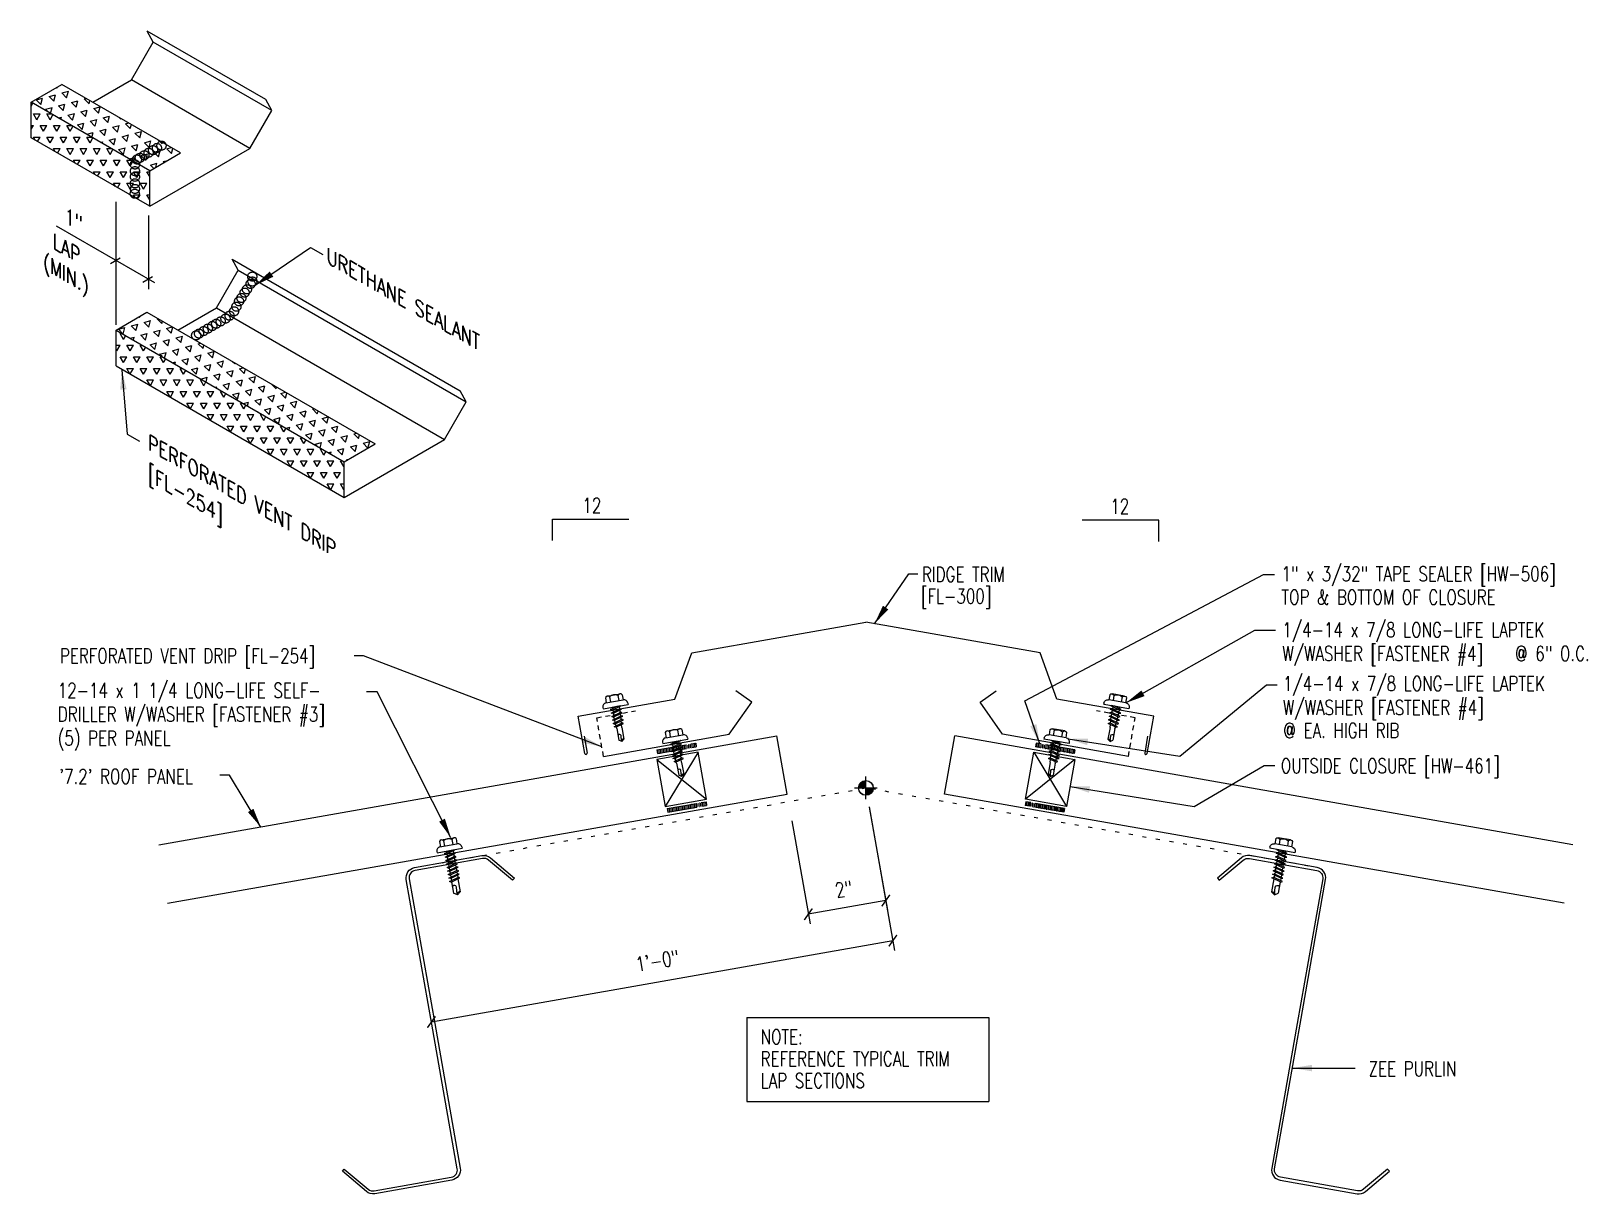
# Model space of a CAD drawing. Header units: inches. Extents: x 2 to 189, y 13 to 99.
# Drawn here: x 1.92 to 41.53, y 13.35 to 42.94 of the extents above; entities outside this region: 3.
import ezdxf
from ezdxf.enums import TextEntityAlignment as Align

# ---------------------------------------------------------------- set-up
doc = ezdxf.new("R2010")
doc.units = ezdxf.units.IN
doc.header["$MEASUREMENT"] = 0
for name, pattern in [('CENTER2', [1.125, 0.75, -0.125, 0.125, -0.125]), ('DOT', [0.25, 0, -0.25]), ('HIDDEN2', [0.1875, 0.125, -0.0625])]:
    doc.linetypes.add(name, pattern=pattern)
for name, color, linetype in [('ANNTEXT', 2, 'Continuous'), ('CLOSURE', 3, 'Continuous'), ('DIM', 2, 'Continuous'), ('FASTENER', 9, 'Continuous'), ('MARK', 1, 'Continuous'), ('PANEL', 11, 'Continuous'), ('PURLIN', 1, 'Continuous'), ('SEALANT', 253, 'CENTER2'), ('SECTION', 11, 'Continuous'), ('TAPE', 8, 'Continuous'), ('TEXT', 2, 'Continuous'), ('TRIM', 6, 'Continuous')]:
    doc.layers.add(name, color=color, linetype=linetype)
doc.styles.add('DIMTEXT', font='romans.shx', dxfattribs={"width": 0.75})
doc.styles.add('ROMANS', font='ROMANS.SHX', dxfattribs={"width": 0.75, "height": 0.5})
doc.styles.add('TEXT1', font='ROMANS.shx', dxfattribs={"width": 0.75, "height": 0.375})
doc.dimstyles.new('DETAIL', dxfattribs={"dimscale": 4, "dimtxt": 0.375, "dimasz": 0.0625, "dimexe": 0.0625, "dimexo": 0.125, "dimgap": 0.0625, "dimtad": 1, "dimdec": 4, "dimzin": 3, "dimdsep": 46, "dimlunit": 4, "dimtxsty": 'TEXT1', "dimblk": 'ARCHTICK', "dimcen": 0.0625, "dimclrd": 7, "dimclre": 7, "dimclrt": 2, "dimadec": 0, "dimazin": 0, "dimtfac": 0.59375, "dimtdec": 4, "dimtmove": 0, "dimatfit": 3, "dimfxl": 0, "dimfrac": 2, "dimtolj": 1, "dimtzin": 3, "dimarcsym": 0})
doc.dimstyles.new('DETAIL$7', dxfattribs={"dimscale": 4, "dimtxt": 0.375, "dimasz": 0.125, "dimexe": 0.0625, "dimexo": 0.125, "dimgap": 0.0625, "dimtad": 1, "dimdec": 4, "dimzin": 3, "dimdsep": 46, "dimlunit": 4, "dimtxsty": 'TEXT1', "dimblk": 'ARCHTICK', "dimcen": 0.0625, "dimclrd": 7, "dimclre": 7, "dimclrt": 2, "dimadec": 0, "dimazin": 0, "dimtfac": 0.59375, "dimtdec": 4, "dimtmove": 0, "dimatfit": 3, "dimfxl": 0, "dimfrac": 2, "dimtolj": 1, "dimtzin": 3, "dimarcsym": 0})
pattern_1 = [(60, (-35.15626, 10.9594), (-0.169945, 0.2943533), [0.169945, -0.169945]), (120, (-35.15626, 10.9594), (-0.3398899, 2e-10), [0.169945, -0.169945]), (0, (-35.24123, 11.10657), (0.169945, 0.2943533), [0.169945, -0.169945])]
pattern_2 = [(75, (-35.15626, 10.9594), (-0.2403385, 0.2403385), [0.169945, -0.169945]), (135, (-35.15626, 10.9594), (-0.3283084, -0.08797), [0.169945, -0.169945]), (15, (-35.27643, 11.07956), (0.08797, 0.3283084), [0.169945, -0.169945])]

# ---------------------------------------------------------------- blocks, each defined once
blk = doc.blocks.new('slopl1')
at = {"layer": 'MARK', "color": 6}
blk.add_lwpolyline([(0, 0), (0, 0.1368), (0.4871, 0.1368)], dxfattribs=at)
at = {"layer": 'MARK', "color": 2, "style": 'TEXT1', "width": 0.75}
blk.add_text('12', height=0.09375, dxfattribs=at).set_placement((0.1909, 0.1779))
blk.add_attdef('SLOPL1', text='', height=0.0938, dxfattribs=at).set_placement((-0.0549, 0.0243), align=Align.RIGHT)
blk = doc.blocks.new('slopr1')
at = {"layer": 'MARK', "color": 6}
blk.add_lwpolyline([(0, 0), (0, 0.1368), (-0.4871, 0.1368)], dxfattribs=at)
at = {"layer": 'MARK', "color": 2, "style": 'TEXT1', "width": 0.75}
blk.add_text('12', height=0.09375, dxfattribs=at).set_placement((-0.3095, 0.1779))
blk.add_attdef('SLOPR1', (0.0415, 0.0243), '', height=0.0938, dxfattribs=at)
blk = doc.blocks.new('wp')
at = {"layer": 'SECTION'}
for p, q in [((-0.096, 0), (0.096, 0)), ((0, -0.096), (0, 0.096))]:
    blk.add_line(p, q, dxfattribs=at)
at = {"layer": 'SECTION', "const_width": 0.0625}
for points in [[(0, 0.031, 0.414214), (-0.031, 0, 1)], [(0, -0.031, 0.414214), (0.031, 0, 1)]]:
    blk.add_lwpolyline(points, format="xyb", dxfattribs=at)
at = {"layer": 'SECTION'}
blk.add_circle((0, 0), 0.0625, dxfattribs=at)
blk = doc.blocks.new('_ArchTick')
at = {"color": 0, "linetype": 'ByBlock', "const_width": 0.15}
blk.add_lwpolyline([(-0.5, -0.5), (0.5, 0.5)], dxfattribs=at)
blk = doc.blocks.new('FD-F3')
at = {"layer": 'TEXT', "style": 'TEXT1', "width": 0.75}
for s, p in [('12-14 x 1 1/4 LONG-LIFE SELF-', (0.0047, -0.0408)), ('DRILLER W/WASHER [FASTENER #3]', (0.0047, -0.1926))]:
    blk.add_text(s, height=0.09375, dxfattribs=at).set_placement(p)
blk.add_attdef('(QUANTITY)', (0.0047, -0.3444), '', height=0.0938, dxfattribs=at)
blk = doc.blocks.new('fz5')
at = {"layer": 'FASTENER'}
for p, q in [((-0.326, 0.071), (-0.326, 0.037)), ((-0.326, 0.037), (0.322, 0.037)), ((-0.226, 0.171), (0.214, 0.171)), ((-0.217, 0.305), (-0.217, 0.171)), ((-0.163, 0.337), (0.159, 0.337)), ((-0.141, -0.014), (0.037, 0.037)), ((-0.108, 0.305), (-0.108, 0.171)), ((-0.105, -0.034), (0.137, 0.035)), ((-0.088, 0.037), (-0.088, 0.001)), ((-0.088, 0.037), (0.085, 0.037)), ((0.085, 0.037), (0.134, 0.037)), ((0.085, 0.02), (0.085, -0.041)), ((0.105, 0.305), (0.105, 0.171)), ((0.137, 0.035), (0.134, 0.037)), ((0.214, 0.305), (0.214, 0.171)), ((0.322, 0.071), (0.322, 0.037)), ((-0.105, -0.034), (-0.141, -0.014)), ((-0.141, -0.105), (0.102, -0.036)), ((-0.105, -0.125), (-0.141, -0.105)), ((-0.141, -0.196), (0.102, -0.127)), ((-0.105, -0.216), (-0.141, -0.196)), ((-0.141, -0.287), (0.102, -0.217)), ((-0.105, -0.307), (-0.141, -0.287)), ((-0.141, -0.378), (0.102, -0.308)), ((-0.105, -0.398), (-0.141, -0.378)), ((-0.105, -0.125), (0.137, -0.056)), ((-0.105, -0.216), (0.137, -0.147)), ((-0.105, -0.307), (0.137, -0.238)), ((-0.105, -0.398), (0.137, -0.328)), ((-0.088, -0.029), (-0.088, -0.09)), ((-0.088, -0.12), (-0.088, -0.181)), ((-0.084, -0.27), (-0.088, -0.211)), ((-0.078, -0.36), (-0.082, -0.3)), ((-0.071, -0.449), (-0.075, -0.389)), ((0.071, -0.408), (0.075, -0.346)), ((0.077, -0.315), (0.082, -0.253)), ((0.084, -0.223), (0.085, -0.211)), ((0.085, -0.071), (0.085, -0.131)), ((0.085, -0.162), (0.085, -0.211)), ((0.137, -0.056), (0.102, -0.036)), ((0.137, -0.147), (0.102, -0.127)), ((0.137, -0.238), (0.102, -0.217)), ((0.137, -0.328), (0.102, -0.308)), ((-0.122, -0.463), (0.089, -0.403)), ((-0.086, -0.483), (-0.122, -0.463)), ((-0.086, -0.483), (0.124, -0.423)), ((-0.066, -0.516), (-0.069, -0.478)), ((-0.066, -0.516), (-0.066, -0.82)), ((-0.003, -0.854), (0.009, -0.714)), ((0.063, -0.515), (0.068, -0.439)), ((0.063, -0.516), (0.063, -0.82)), ((0.124, -0.423), (0.089, -0.403)), ((-0.002, -0.866), (-0.066, -0.82)), ((-0.002, -0.866), (0.063, -0.82))]:
    blk.add_line(p, q, dxfattribs=at)
for centre, radius, start, end in [((-0.226, 0.071), 0.1, 90, 180), ((-0.163, 0.274), 0.0628, 29.8754, 150.1246), ((-0.002, 0.141), 0.196, 56.9974, 123.0026), ((0.159, 0.274), 0.0628, 29.8754, 150.1246), ((0.222, 0.071), 0.1, 0, 90), ((-0.036, -0.723), 0.0461, 11.1445, 130.906), ((0.073, -0.516), 0.01, 175.9484, 180), ((0.039, -0.855), 0.0422, 55.4585, 194.8454)]:
    blk.add_arc(centre, radius, start, end, dxfattribs=at)
blk = doc.blocks.new('A$C6938402A')
at = {"layer": 'TAPE'}
h = blk.add_hatch(dxfattribs=at)
h.set_pattern_fill('DOTS', color=256, scale=0.35, angle=270, style=0)
h.set_pattern_definition([(270, (-22.332364, -26.379487), (0.021875, -0.0109375), [0, -0.021875])])
h.paths.add_polyline_path([(-0.563, -0.04), (-0.547, -0.132), (0.438, 0.041), (0.422, 0.134)])
at = {"layer": 'SEALANT'}
for p, q in [((-0.563, -0.04), (0.422, 0.134)), ((-0.547, -0.132), (0.438, 0.041)), ((0.422, 0.134), (0.438, 0.041)), ((-0.563, -0.04), (-0.547, -0.132))]:
    blk.add_line(p, q, dxfattribs=at)
blk = doc.blocks.new('*D12')
at = {"color": 7, "lineweight": -2}
for p, q in [((23.248, 23.189), (23.71, 20.569)), ((21.277, 22.841), (21.739, 20.221)), ((23.667, 20.815), (21.695, 20.467))]:
    blk.add_line(p, q, dxfattribs=at)
at = {"layer": 'DEFPOINTS', "color": 0}
for p in [(23.162, 23.681), (21.19, 23.334), (21.695, 20.467)]:
    blk.add_point(p, dxfattribs=at)
at = {"color": 7, "lineweight": -2, "xscale": 0.25, "yscale": 0.25, "zscale": 0.25}
for p, rotation in [((21.695, 20.467), 189.9999999999988), ((23.667, 20.815), 9.999999999998845)]:
    blk.add_blockref('_ArchTick', p, dxfattribs=dict(at, rotation=rotation))
at = {"color": 2, "insert": (22.599, 21.107), "char_height": 0.375, "attachment_point": 5, "rotation": 10, "style": 'TEXT1'}
blk.add_mtext('\\A1;2"', dxfattribs=at)
blk = doc.blocks.new('FD-F4')
at = {"layer": 'TEXT', "style": 'TEXT1', "width": 0.75}
for s, p in [('1/4-14 x 7/8 LONG-LIFE LAPTEK', (0.0047, -0.0408)), ('W/WASHER [FASTENER #4]', (0.0047, -0.1926))]:
    blk.add_text(s, height=0.09375, dxfattribs=at).set_placement(p)
blk.add_attdef('(QUANTITY)', (1.4847, -0.1926), '', height=0.0938, dxfattribs=at)
at = {"layer": 'TEXT', "style": 'TEXT1', "flags": 1}
for tag, p in [('Color', (0.0624, -0.4349)), ('Calc', (0.0624, -0.4349)), ('Opt1', (0.0624, -0.4349)), ('Opt2', (0.0624, -0.4349)), ('Opt3', (0.0624, -0.4349)), ('Description', (0.0624, -0.4349)), ('Multiple', (0.0624, -0.4349)), ('Part', (0.0624, -0.4349)), ('Spare1', (0.0624, -0.6224)), ('Spare2', (0.0624, -0.6224)), ('Spare3', (0.0624, -0.6224)), ('Spare4', (0.0624, -0.6224)), ('Spare5', (0.0624, -0.6224)), ('Spare6', (0.0624, -0.6224)), ('Spare7', (0.0624, -0.6224)), ('Spare8', (0.0624, -0.6224)), ('Spare9', (0.0624, -0.6224)), ('Spare10', (0.0624, -0.6224))]:
    blk.add_attdef(tag, p, '', height=0.0938, dxfattribs=at)
blk = doc.blocks.new('fz2')
at = {"layer": 'FASTENER'}
for p, q in [((-0.324, 0.071), (-0.324, 0.037)), ((-0.324, 0.037), (0.324, 0.037)), ((-0.224, 0.171), (0.215, 0.171)), ((-0.215, 0.305), (-0.215, 0.171)), ((-0.161, 0.337), (0.161, 0.337)), ((-0.139, -0.016), (0.046, 0.037)), ((-0.107, 0.305), (-0.107, 0.171)), ((-0.104, -0.036), (0.139, 0.033)), ((-0.086, 0.037), (0.086, 0.037)), ((-0.086, 0.037), (-0.086, -0.001)), ((0.086, 0.037), (0.133, 0.037)), ((0.086, 0.018), (0.086, -0.042)), ((0.107, 0.305), (0.107, 0.171)), ((0.139, 0.033), (0.133, 0.037)), ((0.215, 0.305), (0.215, 0.171)), ((0.324, 0.071), (0.324, 0.037)), ((-0.104, -0.036), (-0.139, -0.016)), ((-0.139, -0.107), (0.104, -0.038)), ((-0.104, -0.127), (-0.139, -0.107)), ((-0.139, -0.198), (0.104, -0.128)), ((-0.104, -0.218), (-0.139, -0.198)), ((-0.139, -0.289), (0.104, -0.219)), ((-0.104, -0.309), (-0.139, -0.289)), ((-0.139, -0.38), (0.104, -0.31)), ((-0.104, -0.4), (-0.139, -0.38)), ((-0.104, -0.127), (0.139, -0.058)), ((-0.104, -0.218), (0.139, -0.149)), ((-0.104, -0.309), (0.139, -0.239)), ((-0.104, -0.4), (0.139, -0.33)), ((-0.086, -0.031), (-0.086, -0.092)), ((-0.086, -0.122), (-0.086, -0.183)), ((-0.086, -0.213), (-0.086, -0.274)), ((-0.086, -0.304), (-0.086, -0.364)), ((-0.086, -0.395), (-0.086, -0.455)), ((0.086, -0.073), (0.086, -0.133)), ((0.086, -0.164), (0.086, -0.224)), ((0.086, -0.255), (0.086, -0.315)), ((0.086, -0.345), (0.086, -0.406)), ((0.139, -0.058), (0.104, -0.038)), ((0.139, -0.149), (0.104, -0.128)), ((0.139, -0.239), (0.104, -0.219)), ((0.139, -0.33), (0.104, -0.31)), ((-0.139, -0.47), (0.104, -0.401)), ((-0.104, -0.491), (-0.139, -0.47)), ((-0.139, -0.561), (0.104, -0.492)), ((-0.104, -0.581), (-0.139, -0.561)), ((-0.139, -0.652), (0.104, -0.583)), ((-0.104, -0.672), (-0.139, -0.652)), ((-0.139, -0.743), (0.104, -0.674)), ((-0.104, -0.763), (-0.139, -0.743)), ((-0.104, -0.491), (0.139, -0.421)), ((-0.104, -0.581), (0.139, -0.512)), ((-0.104, -0.672), (0.139, -0.603)), ((-0.104, -0.763), (0.139, -0.694)), ((-0.086, -0.486), (-0.086, -0.546)), ((-0.086, -0.577), (-0.086, -0.637)), ((-0.086, -0.667), (-0.086, -0.728)), ((-0.086, -0.758), (-0.086, -1.05)), ((0.086, -0.436), (0.086, -0.497)), ((0.086, -0.527), (0.086, -0.588)), ((0.086, -0.618), (0.086, -0.679)), ((0.086, -0.709), (0.086, -1.05)), ((0.139, -0.421), (0.104, -0.401)), ((0.139, -0.512), (0.104, -0.492)), ((0.139, -0.603), (0.104, -0.583)), ((0.139, -0.694), (0.104, -0.674)), ((0, -1.111), (-0.086, -1.05)), ((-0.002, -1.095), (0.014, -0.909)), ((0, -1.111), (0.086, -1.05))]:
    blk.add_line(p, q, dxfattribs=at)
for centre, radius, start, end in [((-0.224, 0.071), 0.1, 90, 180), ((-0.161, 0.274), 0.0628, 29.8754, 150.1246), ((0, 0.141), 0.196, 56.9974, 123.0026), ((0.161, 0.274), 0.0628, 29.8754, 150.1246), ((0.224, 0.071), 0.1, 0, 90), ((-0.046, -0.921), 0.0615, 11.1445, 130.906), ((0.054, -1.097), 0.0563, 55.4585, 194.8454)]:
    blk.add_arc(centre, radius, start, end, dxfattribs=at)
blk = doc.blocks.new('A$C30686E82')
for p, q in [((-2.715, 0.761), (3.437, 0.761)), ((-2.715, 0.761), (-2.715, -1.379)), ((3.437, 0.761), (3.437, -1.379)), ((-2.715, -1.379), (3.437, -1.379))]:
    blk.add_line(p, q)
at = {"layer": 'TEXT', "style": 'TEXT1', "width": 0.75}
for s, p in [('NOTE:', (-2.368, 0.081)), ('REFERENCE TYPICAL TRIM', (-2.368, -0.477)), ('LAP SECTIONS', (-2.368, -1.035))]:
    blk.add_text(s, height=0.375, dxfattribs=at).set_placement(p)

msp = doc.modelspace()

# ---------------------------------------------------------------- hatches: boundary and pattern name
at = {"layer": 'TRIM'}
h = msp.add_hatch(dxfattribs=at)
h.set_pattern_fill('TRIANG', color=8, scale=0.906373, angle=15, style=0)
h.set_pattern_definition(pattern_2)
h.paths.add_polyline_path([(2.70508, 41.58658), (1.92014, 41.1334), (4.9381, 39.39098), (5.72304, 39.84416)])
h = msp.add_hatch(dxfattribs=at)
h.set_pattern_fill('TRIANG', color=8, scale=0.906373, style=0)
h.set_pattern_definition(pattern_1)
h.paths.add_polyline_path([(1.92014, 41.1334), (1.92014, 40.22703), (4.9381, 38.4846), (4.9381, 39.39098)])
h = msp.add_hatch(dxfattribs=at)
h.set_pattern_fill('TRIANG', color=8, scale=0.906373, angle=15, style=0)
h.set_pattern_definition(pattern_2)
h.paths.add_polyline_path([(4.86773, 35.78687), (4.08279, 35.33368), (9.88704, 31.98259), (10.67198, 32.43578)])
h = msp.add_hatch(dxfattribs=at)
h.set_pattern_fill('TRIANG', color=8, scale=0.906373, style=0)
h.set_pattern_definition(pattern_1)
h.paths.add_polyline_path([(4.08279, 35.33368), (4.08279, 34.42731), (9.88704, 31.07622), (9.88704, 31.98259)])

# ---------------------------------------------------------------- linework, layer by layer
for p, q in [((33.2795, 29.11588), (33.55407, 29.11588)), ((33.35844, 26.30761), (33.62572, 26.30761)), ((33.29106, 24.25483), (33.56601, 24.25483))]:
    msp.add_line(p, q)
at = {"color": 7}
for p, q in [((23.24657, 23.19959), (23.8905, 19.5477)), ((23.84709, 19.7939), (12.10559, 17.72356))]:
    msp.add_line(p, q, dxfattribs=at)
at = {"layer": 'CLOSURE'}
for p, q in [((18.89036, 24.59054), (17.84462, 24.40614)), ((18.89036, 24.59054), (18.05527, 23.21152)), ((19.101, 23.39592), (18.89036, 24.59054)), ((27.22229, 23.39592), (27.43293, 24.59054)), ((27.43293, 24.59054), (28.47867, 24.40614)), ((27.43293, 24.59054), (28.26802, 23.21152)), ((17.84462, 24.40614), (18.05527, 23.21152)), ((17.84462, 24.40614), (19.101, 23.39592)), ((28.47867, 24.40614), (27.22229, 23.39592)), ((28.47867, 24.40614), (28.26802, 23.21152)), ((18.05527, 23.21152), (19.101, 23.39592)), ((28.26802, 23.21152), (27.22229, 23.39592))]:
    msp.add_line(p, q, dxfattribs=at)
at = {"layer": 'DIM', "color": 7}
for p, q in [((4.08279, 35.46637), (4.08279, 38.60216)), ((4.90587, 38.25058), (4.90587, 36.37699)), ((5.0691, 36.53823), (2.56705, 37.98279)), ((4.18673, 37.16276), (3.93982, 37.0202)), ((5.01085, 36.68695), (4.76394, 36.54439))]:
    msp.add_line(p, q, dxfattribs=at)
at = {"layer": 'DIM', "linetype": 'DOT'}
for p in [(12.37654, 21.77953), (34.43151, 21.69405)]:
    msp.add_line(p, (23.16165, 23.68123), dxfattribs=at)
at = {"layer": 'PANEL'}
for p, q in [((5.16754, 22.23083), (20.89528, 25.00406)), ((21.15576, 23.52685), (20.89528, 25.00406)), ((25.16302, 23.52685), (25.42349, 25.00406)), ((41.15123, 22.23083), (25.42349, 25.00406)), ((5.38957, 20.74684), (21.15576, 23.52685)), ((40.9292, 20.74684), (25.16302, 23.52685))]:
    msp.add_line(p, q, dxfattribs=at)
at = {"layer": 'PURLIN'}
for points in [[(9.88724, 13.98157), (10.49834, 13.4688, 0.22169466), (10.65142, 13.42778), (12.61171, 13.77343, 0.41421356), (12.7638, 13.99064), (12.11474, 17.67166), (11.46568, 21.35267, -0.41421356), (11.67836, 21.65642), (13.39246, 21.95866, -0.22169466), (13.60653, 21.9013), (14.21763, 21.38853), (14.16961, 21.3313), (13.55851, 21.84408, 0.22169466), (13.40543, 21.8851), (11.69134, 21.58286, 0.41421356), (11.53924, 21.36565), (12.18831, 17.68463), (12.83737, 14.00362, -0.41421356), (12.62468, 13.69987), (10.66439, 13.35422, -0.22169466), (10.45032, 13.41158), (9.83922, 13.92435)], [(36.43606, 13.98157), (35.82496, 13.4688, -0.22169466), (35.67187, 13.42778), (33.71158, 13.77343, -0.41421356), (33.55949, 13.99064), (34.20855, 17.67166), (34.85761, 21.35267, 0.41421356), (34.64493, 21.65642), (32.93084, 21.95866, 0.22169466), (32.71677, 21.9013), (32.10567, 21.38853), (32.15368, 21.3313), (32.76478, 21.84408, -0.22169466), (32.91786, 21.8851), (34.63196, 21.58286, -0.41421356), (34.78405, 21.36565), (34.13499, 17.68463), (33.48592, 14.00362, 0.41421356), (33.69861, 13.69987), (35.6589, 13.35422, 0.22169466), (35.87297, 13.41158), (36.48407, 13.92435)]]:
    msp.add_lwpolyline(points, format="xyb", close=True, dxfattribs=at)
at = {"layer": 'SEALANT'}
for centre in [(5.02295, 39.91304), (5.12153, 39.96996), (5.23778, 40.03006), (4.56163, 39.54881), (4.6117, 39.67561), (4.68623, 39.71864), (4.80174, 39.78533), (4.90912, 39.84733), (4.56163, 39.37944), (4.56163, 39.23589), (4.55762, 38.80549), (4.56163, 39.06925), (4.56163, 38.9257), (7.41107, 36.37163), (7.50346, 36.50774), (7.54723, 36.69731), (7.55209, 36.57093), (7.21169, 36.0654), (7.27005, 36.1529), (7.35271, 36.289), (6.74486, 35.55502), (6.86643, 35.62793), (6.96855, 35.70085), (7.08526, 35.81264), (7.14361, 35.9293), (6.11877, 35.20057), (6.1933, 35.2436), (6.30881, 35.31029), (6.4162, 35.37229), (6.53002, 35.438), (6.6286, 35.49492)]:
    msp.add_circle(centre, 0.11578, dxfattribs=at)
at = {"layer": 'TRIM'}
for p, q in [((5.02624, 42.66124), (4.87362, 42.94301)), ((7.89158, 41.20059), (4.87362, 42.94301)), ((4.4712, 41.69988), (5.02624, 42.66124)), ((8.0442, 40.91881), (5.02624, 42.66124)), ((3.49002, 41.1334), (4.4712, 41.69988)), ((7.48916, 39.95746), (4.4712, 41.69988)), ((1.92014, 41.1334), (2.70508, 41.58658)), ((5.72304, 39.84416), (2.70508, 41.58658)), ((8.0442, 40.91881), (7.89158, 41.20059)), ((1.92014, 40.22703), (1.92014, 41.1334)), ((4.9381, 39.39098), (1.92014, 41.1334)), ((7.48916, 39.95746), (8.0442, 40.91881)), ((4.9381, 38.4846), (1.92014, 40.22703)), ((4.9381, 38.4846), (7.48916, 39.95746)), ((4.9381, 39.39098), (5.72304, 39.84416)), ((4.9381, 38.4846), (4.9381, 39.39098)), ((6.63385, 35.90016), (7.18889, 36.86152)), ((7.18889, 36.86152), (7.03628, 37.14329)), ((7.03628, 37.14329), (12.84052, 33.79221)), ((7.18889, 36.86152), (12.99314, 33.51043)), ((4.08279, 35.33368), (4.86773, 35.78687)), ((4.86773, 35.78687), (10.67198, 32.43578)), ((5.65268, 35.33368), (6.63385, 35.90016)), ((6.63385, 35.90016), (12.4381, 32.54908)), ((4.08279, 34.42731), (4.08279, 35.33368)), ((4.08279, 35.33368), (9.88704, 31.98259)), ((4.08279, 34.42731), (9.88704, 31.07622)), ((12.99314, 33.51043), (12.84052, 33.79221)), ((12.4381, 32.54908), (12.99314, 33.51043)), ((9.88704, 31.07622), (12.4381, 32.54908)), ((9.88704, 31.98259), (10.67198, 32.43578)), ((9.88704, 31.07622), (9.88704, 31.98259)), ((18.72964, 27.11937), (23.16165, 27.89868)), ((27.59365, 27.11937), (23.16165, 27.89868)), ((18.30155, 25.94496), (18.72964, 27.11937)), ((28.02187, 25.94496), (27.59379, 27.11937)), ((15.83933, 25.51202), (18.30155, 25.94496)), ((30.4841, 25.51202), (28.02187, 25.94496)), ((16.00755, 24.55801), (15.83933, 25.51202)), ((30.31588, 24.55801), (30.4841, 25.51202)), ((15.99389, 24.99538), (16.0691, 24.56886)), ((30.32954, 24.99538), (30.25433, 24.56886))]:
    msp.add_line(p, q, dxfattribs=at)
for points in [[(16.48464, 24.4834), (19.68526, 25.04776), (20.25884, 25.86691), (19.84926, 26.1537)], [(29.83865, 24.4834), (26.63803, 25.04776), (26.06445, 25.86691), (26.47403, 26.1537)]]:
    msp.add_lwpolyline(points, dxfattribs=at)
at = {"layer": 'TRIM', "linetype": 'HIDDEN2'}
for points in [[(16.48464, 24.4834), (16.31099, 25.46821), (17.2958, 25.64186)], [(29.83865, 24.4834), (30.0123, 25.46821), (29.02749, 25.64186)]]:
    msp.add_lwpolyline(points, dxfattribs=at)
at = {"layer": 'TRIM'}
for centre, start, end in [((16.03832, 24.56343), 190, 10), ((30.28511, 24.56343), 170, 350)]:
    msp.add_arc(centre, 0.03125, start, end, dxfattribs=at)

# ---------------------------------------------------------------- block references
at = {"color": 7, "yscale": 0.25, "zscale": 0.25}
for p, xscale, rotation in [((23.84709, 19.7939), 0.2499999999999999, 9.999999999999966), ((12.10559, 17.72356), 0.25, 189.9999999999999)]:
    msp.add_blockref('_ArchTick', p, dxfattribs=dict(at, xscale=xscale, rotation=rotation))
msp.add_blockref('A$C30686E82', (22.84985, 17.07913))
at = {"layer": 'FASTENER'}
for name, p, rotation in [('fz5', (16.79934, 25.71626), 10), ('fz5', (18.32049, 24.82948), 10), ('fz2', (12.57373, 22.05307), 9.999999999999922)]:
    msp.add_blockref(name, p, dxfattribs=dict(at, rotation=rotation))
at = {"layer": 'FASTENER', "xscale": -1, "rotation": 350.0000000000001}
for name, p in [('fz5', (29.52395, 25.71626)), ('fz5', (28.0028, 24.82948)), ('fz2', (33.74956, 22.05307))]:
    msp.add_blockref(name, p, dxfattribs=at)
at = {"layer": 'MARK', "xscale": 4, "yscale": 4, "zscale": 4}
for name, p in [('slopl1', (15.18391, 29.97512)), ('slopr1', (30.61599, 29.95008))]:
    msp.add_blockref(name, p, dxfattribs=at)
at = {"layer": 'TEXT', "xscale": 4, "yscale": 4, "zscale": 4}
for name, p, values in [('FD-F4', (33.7365, 27.68299), {'(QUANTITY)': '@ 6" O.C.'}), ('FD-F3', (2.5789, 26.14128), {'(QUANTITY)': '(5) PER PANEL'})]:
    msp.add_blockref(name, p, dxfattribs=at).add_auto_attribs(values)
at = {"layer": 'TEXT'}
for name, p, xscale, yscale, zscale in [('FD-F4', (33.75224, 26.31261), 4, 4, 4), ('wp', (23.15939, 23.68123), 3, 3, 3), ('wp', (23.16165, 23.68123), 3, 3, 3)]:
    msp.add_blockref(name, p, dxfattribs=dict(at, xscale=xscale, yscale=yscale, zscale=zscale))
for p in [(18.4077, 24.68887), (18.67083, 23.19656)]:
    msp.add_blockref('A$C6938402A', p, dxfattribs=at)
at = {"layer": 'TEXT', "xscale": -1}
for p in [(27.91559, 24.68887), (27.65246, 23.19656)]:
    msp.add_blockref('A$C6938402A', p, dxfattribs=at)

# ---------------------------------------------------------------- texts
at = {"color": 2, "insert": (17.85486, 19.28129), "char_height": 0.375, "attachment_point": 5, "rotation": 10, "style": 'TEXT1'}
msp.add_mtext('\\A1;1\'-0"', dxfattribs=at)
at = {"layer": 'ANNTEXT', "insert": (90.66178, 99.27395), "char_height": 0.72, "attachment_point": 4, "rotation": 10}
msp.add_mtext('\\A1;  ', dxfattribs=at)
at = {"layer": 'ANNTEXT', "char_height": 0.375, "attachment_point": 4, "rotation": 10, "style": 'DIMTEXT'}
for insert in [(188.0579, 71.6294), (188.52889, 71.68564)]:
    msp.add_mtext('\\A1;  ', dxfattribs=dict(at, insert=insert))
at = {"layer": 'DIM', "style": 'ROMANS', "oblique": 330}
for s, p in [('1"', (2.77922, 38.07534)), ('LAP', (2.47194, 37.41902))]:
    msp.add_text(s, height=0.338437, rotation=330, dxfattribs=at).set_placement(p)
msp.add_text('(MIN.)', height=0.338437, rotation=330, dxfattribs=at).set_placement((2.89104, 36.71355), align=Align.MIDDLE_CENTER)
at = {"layer": 'TEXT', "style": 'ROMANS', "oblique": 330}
for s, height, p in [('URETHANE SEALANT', 0.3449189, (9.43722, 37.05128)), ('PERFORATED VENT DRIP', 0.3449189, (4.8943, 32.30218)), ('[FL-254]', 0.344919, (4.8943, 31.50743))]:
    msp.add_text(s, height=height, rotation=330, dxfattribs=at).set_placement(p)
at = {"layer": 'TEXT', "style": 'TEXT1', "width": 0.75}
for s, p in [('1" x 3/32" TAPE SEALER [HW-506]', (33.73563, 28.94327)), ('RIDGE TRIM', (24.5835, 28.92987)), ('[FL-300]', (24.56009, 28.376)), ('TOP & BOTTOM OF CLOSURE', (33.73563, 28.34936)), ('PERFORATED VENT DRIP [FL-254]', (2.65066, 26.85697)), ('@ EA. HIGH RIB', (33.77971, 24.95627)), ('OUTSIDE CLOSURE [HW-461]', (33.72024, 24.05964)), ("'7.2' ROOF PANEL", (2.63623, 23.78638))]:
    msp.add_text(s, height=0.375, dxfattribs=at).set_placement(p)
msp.add_text('ZEE PURLIN', height=0.375, dxfattribs=at).set_placement((38.18205, 16.34791), align=Align.RIGHT)

# ---------------------------------------------------------------- dimensions: what is measured, and where the dimension line sits
dim = msp.add_aligned_dim(p1=(23.16165, 23.68123), p2=(21.18984, 23.33355), distance=2.91047, dimstyle='DETAIL')
dim.commit()
dim.dimension.update_dxf_attribs({"geometry": '*D12', "text_midpoint": (22.59897, 21.10716)})

# ---------------------------------------------------------------- leaders
for points in [[(23.37923, 27.86042), (24.25466, 29.13216), (24.48458, 29.13216)], [(27.58691, 24.80602), (27.20495, 25.90128), (33.2795, 29.11588)], [(29.77598, 25.84565), (33.0608, 27.69474), (33.57976, 27.69474)], [(16.44123, 24.72961), (10.37524, 27.04515), (10.13888, 27.04515)], [(28.30897, 24.9303), (31.14912, 24.48809), (33.35844, 26.30761)], [(12.60036, 22.41476), (10.72558, 26.12707), (10.45692, 26.12707)], [(28.35779, 23.72059), (31.51602, 23.20631), (33.29106, 24.25483)], [(7.76588, 22.6822), (6.96447, 24.00246), (6.71918, 24.00246)], [(34.01086, 16.55151), (35.39578, 16.55151), (35.60929, 16.55151)]]:
    msp.add_leader(points, dimstyle='DETAIL$7')
at = {"layer": 'TEXT'}
for points in [[(7.62331, 36.47543), (9.02522, 37.43771), (9.34243, 37.25652)], [(4.22748, 34.32126), (4.36155, 32.68861), (4.67877, 32.50742)]]:
    msp.add_leader(points, dimstyle='DETAIL$7', dxfattribs=at)

doc.saveas('drawing.dxf')
